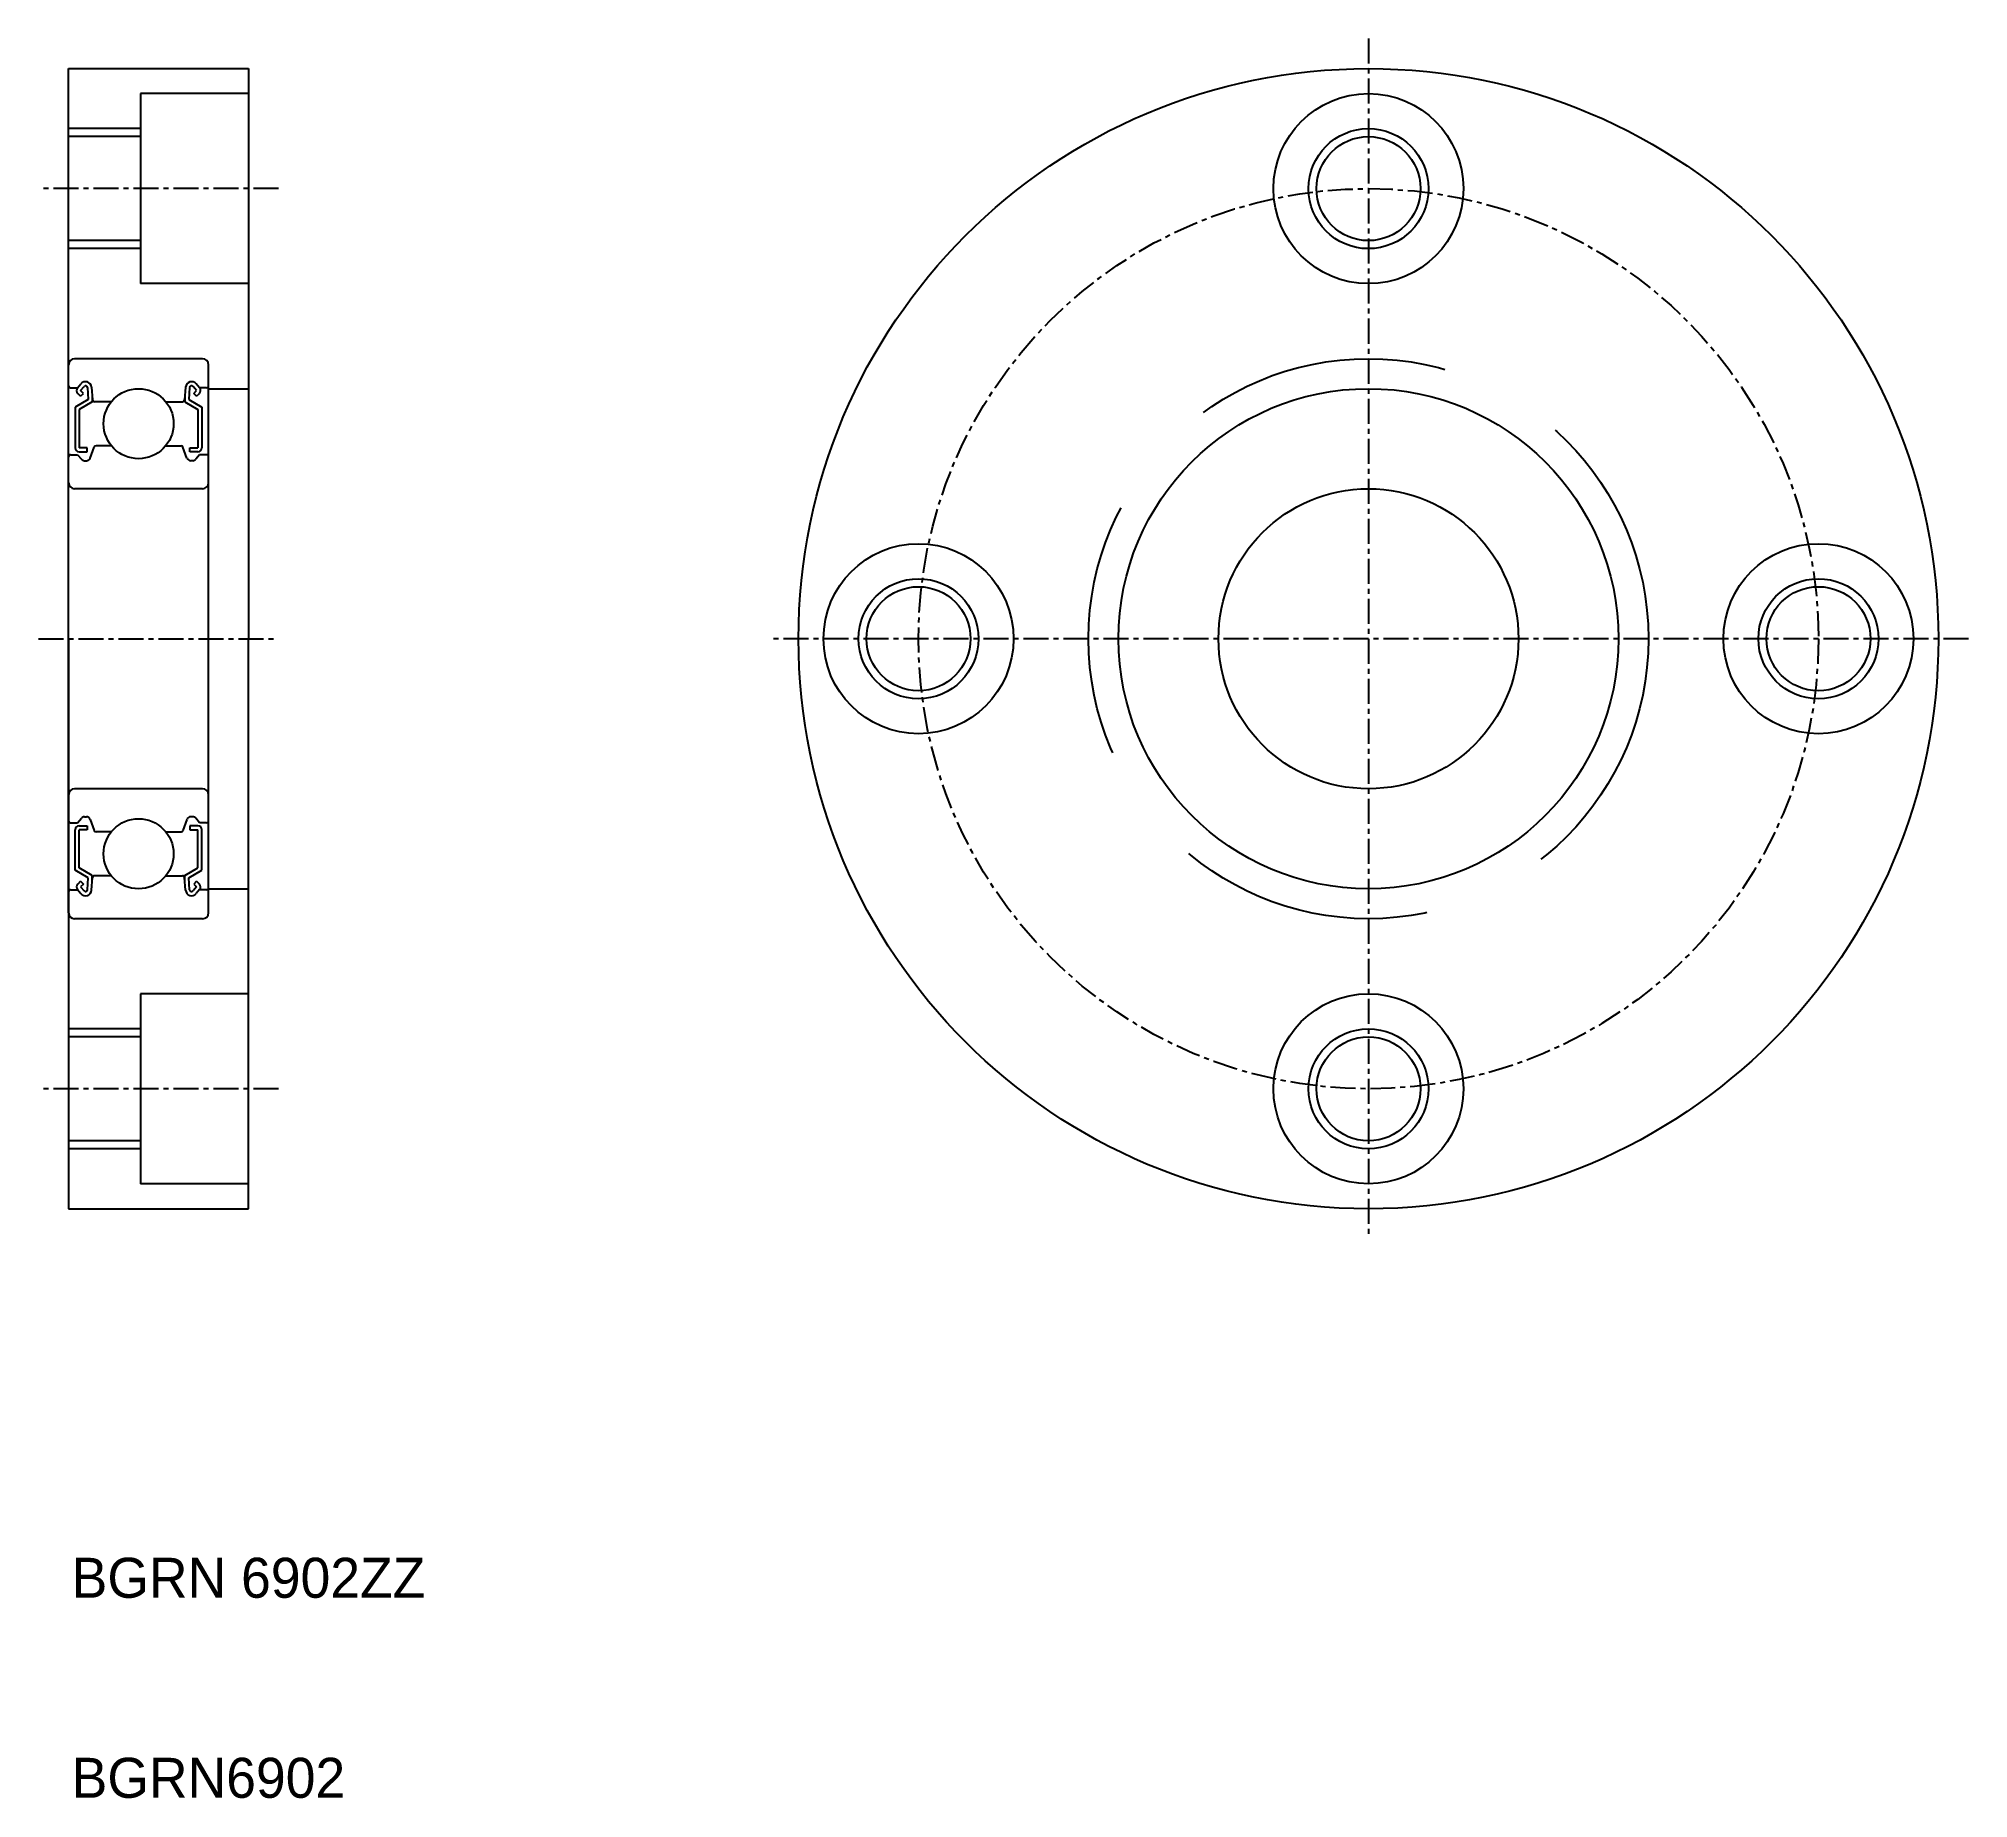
# Model space of a CAD drawing. Extents: x 119 to 215.5, y 52.9 to 140.9.
import ezdxf

# ---------------------------------------------------------------- set-up
doc = ezdxf.new("R2010")
doc.units = 0
doc.linetypes.add('CENTER', pattern=[2, 1.25, -0.25, 0.25, -0.25])
doc.linetypes.add('DASHED', pattern=[19.05, 12.7, -6.35])
doc.layers.get('0').update_dxf_attribs({"linetype": 'CONTINUOUS'})
doc.layers.add('CENTER', color=1, linetype='CENTER')

msp = doc.modelspace()

# ---------------------------------------------------------------- linework, layer by layer
for p, q in [((120.488, 110.922), (120.488, 139.422)), ((120.488, 139.422), (129.488, 139.422)), ((129.488, 139.422), (129.488, 110.922)), ((129.488, 138.172), (124.088, 138.172)), ((124.088, 138.172), (124.088, 128.672)), ((124.088, 136.022), (120.488, 136.022)), ((124.088, 130.822), (120.488, 130.822)), ((129.488, 128.672), (124.088, 128.672)), ((120.488, 97.222), (120.488, 124.622)), ((127.188, 124.922), (120.788, 124.922)), ((127.488, 97.222), (127.488, 124.622)), ((120.937, 123.458), (121.107, 123.663)), ((121.09, 123.33), (121.26, 123.533)), ((126.886, 123.33), (126.716, 123.533)), ((127.04, 123.458), (126.869, 123.663)), ((120.588, 123.472), (120.948, 123.472)), ((121.469, 122.873), (120.819, 122.497)), ((121.09, 123.047), (120.949, 123.189)), ((121.669, 122.757), (121.019, 122.382)), ((121.231, 123.189), (121.09, 123.33)), ((121.09, 123.047), (121.231, 123.189)), ((121.437, 123.474), (121.469, 122.873)), ((121.636, 123.496), (121.691, 122.864)), ((121.669, 123.118), (121.669, 122.757)), ((122.627, 122.772), (121.791, 122.772)), ((125.349, 122.772), (126.186, 122.772)), ((126.34, 123.496), (126.285, 122.864)), ((126.307, 123.118), (126.307, 122.757)), ((126.307, 122.757), (126.957, 122.382)), ((126.54, 123.474), (126.507, 122.873)), ((126.507, 122.873), (127.157, 122.497)), ((126.745, 123.189), (126.886, 123.33)), ((126.886, 123.047), (126.745, 123.189)), ((126.886, 123.047), (127.028, 123.189)), ((127.388, 123.472), (127.028, 123.472)), ((120.819, 122.497), (120.819, 120.472)), ((121.019, 122.382), (121.019, 120.472)), ((126.957, 122.382), (126.957, 120.472)), ((127.157, 122.497), (127.157, 120.472)), ((120.588, 120.122), (120.938, 120.122)), ((120.938, 120.122), (121.13, 119.894)), ((121.419, 120.472), (121.019, 120.472)), ((121.019, 120.272), (121.419, 120.272)), ((121.283, 119.822), (121.379, 119.822)), ((121.419, 120.272), (121.419, 120.472)), ((121.567, 119.954), (121.768, 120.506)), ((122.627, 120.572), (121.862, 120.572)), ((125.349, 120.572), (126.114, 120.572)), ((126.409, 119.954), (126.208, 120.506)), ((126.557, 120.272), (126.557, 120.472)), ((126.557, 120.472), (126.957, 120.472)), ((126.957, 120.272), (126.557, 120.272)), ((126.693, 119.822), (126.597, 119.822)), ((127.038, 120.122), (126.847, 119.894)), ((127.388, 120.122), (127.038, 120.122)), ((127.188, 118.422), (120.788, 118.422)), ((120.488, 110.922), (120.488, 82.422)), ((129.488, 82.422), (129.488, 110.922)), ((127.188, 103.422), (120.788, 103.422)), ((120.588, 101.722), (120.938, 101.722)), ((120.819, 99.347), (120.819, 101.372)), ((120.938, 101.722), (121.13, 101.951)), ((121.019, 101.572), (121.419, 101.572)), ((121.019, 99.462), (121.019, 101.372)), ((121.419, 101.372), (121.019, 101.372)), ((121.283, 102.022), (121.379, 102.022)), ((121.419, 101.572), (121.419, 101.372)), ((121.567, 101.891), (121.768, 101.338)), ((126.409, 101.891), (126.208, 101.338)), ((126.557, 101.572), (126.557, 101.372)), ((126.957, 101.572), (126.557, 101.572)), ((126.557, 101.372), (126.957, 101.372)), ((126.693, 102.022), (126.597, 102.022)), ((127.038, 101.722), (126.847, 101.951)), ((126.957, 99.462), (126.957, 101.372)), ((127.388, 101.722), (127.038, 101.722)), ((127.157, 99.347), (127.157, 101.372)), ((122.627, 101.272), (121.862, 101.272)), ((125.349, 101.272), (126.114, 101.272)), ((121.669, 99.087), (121.019, 99.462)), ((126.307, 99.087), (126.957, 99.462)), ((121.469, 98.971), (120.819, 99.347)), ((121.09, 98.797), (120.949, 98.656)), ((121.09, 98.797), (121.231, 98.655)), ((121.231, 98.655), (121.09, 98.514)), ((121.09, 98.514), (121.26, 98.312)), ((121.437, 98.371), (121.469, 98.971)), ((121.636, 98.348), (121.691, 98.981)), ((121.669, 98.726), (121.669, 99.087)), ((122.627, 99.072), (121.791, 99.072)), ((122.209, 99.072), (122.209, 99.072)), ((122.418, 99.072), (122.418, 99.072)), ((125.349, 99.072), (126.186, 99.072)), ((126.34, 98.348), (126.285, 98.981)), ((126.307, 98.726), (126.307, 99.087)), ((126.507, 98.971), (127.157, 99.347)), ((126.54, 98.371), (126.507, 98.971)), ((126.886, 98.514), (126.716, 98.312)), ((126.886, 98.797), (126.745, 98.655)), ((126.745, 98.655), (126.886, 98.514)), ((126.886, 98.797), (127.028, 98.656)), ((120.588, 98.372), (120.948, 98.372)), ((120.937, 98.386), (121.107, 98.182)), ((127.04, 98.386), (126.869, 98.182)), ((127.388, 98.372), (127.028, 98.372)), ((127.188, 96.922), (120.788, 96.922)), ((129.488, 93.172), (124.088, 93.172)), ((124.088, 93.172), (124.088, 83.672)), ((124.088, 91.022), (120.488, 91.022)), ((124.088, 85.822), (120.488, 85.822)), ((129.488, 83.672), (124.088, 83.672)), ((120.488, 82.422), (129.488, 82.422))]:
    msp.add_line(p, q)
at = {"color": 3}
for p, q in [((124.088, 136.422), (120.488, 136.422)), ((124.088, 130.422), (120.488, 130.422)), ((124.088, 91.422), (120.488, 91.422)), ((124.088, 85.422), (120.488, 85.422))]:
    msp.add_line(p, q, dxfattribs=at)
at = {"color": 7, "linetype": 'CONTINUOUS'}
for p, q in [((127.488, 123.422), (129.488, 123.422)), ((127.488, 98.422), (129.488, 98.422))]:
    msp.add_line(p, q, dxfattribs=at)
for centre, radius in [((185.488, 110.922), 28.5), ((185.488, 133.422), 4.75), ((185.488, 133.422), 2.6), ((123.988, 121.672), 1.75), ((185.488, 110.922), 12.5), ((185.488, 110.922), 7.5), ((162.988, 110.922), 4.75), ((207.988, 110.922), 4.75), ((162.988, 110.922), 2.6), ((207.988, 110.922), 2.6), ((123.988, 100.172), 1.75), ((185.488, 88.422), 4.75), ((185.488, 88.422), 2.6)]:
    msp.add_circle(centre, radius)
at = {"color": 3}
for centre in [(185.488, 133.422), (162.988, 110.922), (207.988, 110.922), (185.488, 88.422)]:
    msp.add_circle(centre, 3, dxfattribs=at)
at = {"color": 3, "linetype": 'DASHED'}
msp.add_circle((185.488, 110.922), 14, dxfattribs=at)
for centre, radius, start, end in [((120.788, 124.622), 0.3, 90, 180), ((127.188, 124.622), 0.3, 0, 90), ((120.588, 123.572), 0.1, 180, 270), ((121.338, 123.471), 0.3, 4.93473, 140.13638), ((121.337, 123.468), 0.1, 3.10166, 139.95027), ((126.639, 123.471), 0.3, 39.86362, 175.06527), ((126.64, 123.468), 0.1, 40.04973, 176.89834), ((127.388, 123.572), 0.1, 270, 0), ((121.09, 123.33), 0.2, 140.13638, 224.99798), ((121.791, 122.872), 0.1, 184.93473, 270), ((126.186, 122.872), 0.1, 270, 355.06527), ((126.886, 123.33), 0.2, 315.00202, 39.86362), ((120.588, 120.022), 0.1, 90, 180), ((121.019, 120.472), 0.2, 180, 270), ((121.283, 120.022), 0.2, 219.97717, 270), ((121.379, 120.022), 0.2, 270, 339.99256), ((121.862, 120.472), 0.1, 90, 159.99256), ((126.114, 120.472), 0.1, 20.00744, 90), ((126.597, 120.022), 0.2, 200.00744, 270), ((126.693, 120.022), 0.2, 270, 320.02283), ((126.957, 120.472), 0.2, 270, 0), ((127.388, 120.022), 0.1, 0, 90), ((120.788, 118.722), 0.3, 180, 270), ((127.188, 118.722), 0.3, 270, 0), ((120.788, 103.122), 0.3, 90, 180), ((127.188, 103.122), 0.3, 0, 90), ((120.588, 101.822), 0.1, 180, 270), ((121.019, 101.372), 0.2, 90, 180), ((121.283, 101.822), 0.2, 90, 140.02283), ((121.379, 101.822), 0.2, 20.00744, 90), ((121.862, 101.372), 0.1, 200.00744, 270), ((126.114, 101.372), 0.1, 270, 339.99256), ((126.597, 101.822), 0.2, 90, 159.99256), ((126.693, 101.822), 0.2, 39.97717, 90), ((126.957, 101.372), 0.2, 0, 90), ((127.388, 101.822), 0.1, 270, 0), ((121.09, 98.514), 0.2, 135.00202, 219.86362), ((121.791, 98.972), 0.1, 90, 175.06527), ((126.186, 98.972), 0.1, 4.93473, 90), ((126.886, 98.514), 0.2, 320.13638, 44.99798), ((120.588, 98.272), 0.1, 90, 180), ((121.338, 98.374), 0.3, 219.86362, 355.06527), ((121.337, 98.376), 0.1, 220.04973, 356.89834), ((126.639, 98.374), 0.3, 184.93473, 320.13638), ((126.64, 98.376), 0.1, 183.10166, 319.95027), ((127.388, 98.272), 0.1, 0, 90), ((120.788, 97.222), 0.3, 180, 270), ((127.188, 97.222), 0.3, 270, 0)]:
    msp.add_arc(centre, radius, start, end)
at = {"layer": 'CENTER', "color": 1, "linetype": 'CENTER'}
for p, q in [((185.488, 140.922), (185.488, 80.922)), ((130.988, 133.422), (118.988, 133.422)), ((118.988, 110.922), (130.988, 110.922)), ((215.488, 110.922), (155.488, 110.922)), ((130.988, 88.422), (118.988, 88.422))]:
    msp.add_line(p, q, dxfattribs=at)
msp.add_circle((185.488, 110.922), 22.5, dxfattribs=at)

# ---------------------------------------------------------------- texts
for s, p in [('BGRN 6902ZZ', (120.643, 62.978)), ('BGRN6902', (120.643, 52.978))]:
    msp.add_text(s, height=2).set_placement(p)

doc.saveas('drawing.dxf')
